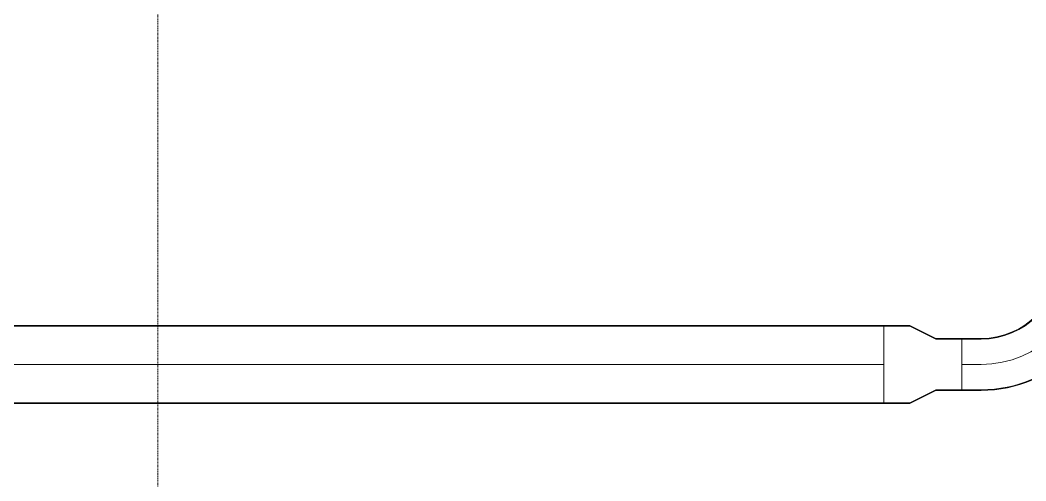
# Model space of a CAD drawing. Header units: inches. Extents: x -956 to 1409, y -1111 to 895.
# Drawn here: x 89.9 to 244.9, y -152.6 to -81.6 of the extents above; entities that cross this region are included whole.
import ezdxf

# ---------------------------------------------------------------- set-up
doc = ezdxf.new("R2010")
doc.units = ezdxf.units.IN
doc.header["$MEASUREMENT"] = 0
doc.linetypes.add('Grid Line 1_4_', pattern=[0.4375, 0.25, -0.0625, 0.0625, -0.0625])
for name, color, linetype, lineweight in [('E-CABL-TRAY', 211, 'Continuous', 9), ('E-CABL-TRAY-CNTR', 211, 'Continuous', 9), ('S-GRID', 1, 'Continuous', 9)]:
    doc.layers.add(name, color=color, linetype=linetype, lineweight=lineweight)

# ---------------------------------------------------------------- blocks, each defined once
blk = doc.blocks.new('18433_1 - AEO NY - CENTRAL_rvt-1-8TH FLOOR TELECOM UNDERFLOOR ROUTING PLAN')
at = {"layer": 'S-GRID', "linetype": 'Grid Line 1_4_'}
blk.add_line((111.15, -529.37), (111.15, 870.85), dxfattribs=at)
blk = doc.blocks.new('Channel Horizontal Bend - Standard-V131-8TH FLOOR TELECOM UNDERFLOOR ROUTING PLAN')
at = {"layer": 'E-CABL-TRAY'}
for p, q in [((-4, 19), (-3.9, 19)), ((-4, 19), (-4, 16)), ((-3.9, 19), (3.9, 19)), ((-3.9, 16), (-3.9, 19)), ((0, 16), (0, 19)), ((3.9, 19), (4, 19)), ((3.9, 19), (3.9, 16)), ((4, 16), (4, 19)), ((-19, 3.9), (-19, 4)), ((-16, 4), (-19, 4)), ((-16, 3.9), (-19, 3.9)), ((-19, 0), (-16, 0)), ((-19, -4), (-19, -3.9)), ((-16, -3.9), (-19, -3.9)), ((-16, -4), (-19, -4))]:
    blk.add_line(p, q, dxfattribs=at)
for radius, end in [(20, 360), (12.1, 360), (19.9, 0), (12, 0), (16, 360)]:
    blk.add_arc((-16, 16), radius, 270, end, dxfattribs=at)
blk = doc.blocks.new('Channel Reducer - Standard-645864-8TH FLOOR TELECOM UNDERFLOOR ROUTING PLAN')
at = {"layer": 'E-CABL-TRAY'}
for p, q in [((8, 6), (4, 4)), ((8, 6), (4, 4)), ((4, 3.9), (8, 5.9)), ((12, 6), (8, 6)), ((12, 6), (8, 6)), ((8, 5.9), (12, 5.9)), ((12, 6), (12, 5.9)), ((12, -6), (12, 6)), ((0, 3.9), (0, 4)), ((4, 4), (0, 4)), ((0, -4), (0, 4)), ((0, 4), (4, 4)), ((4, 3.9), (0, 3.9)), ((0, -4), (0, -3.9)), ((4, -3.9), (0, -3.9)), ((4, -4), (0, -4)), ((4, -4), (0, -4)), ((8, -5.9), (4, -3.9)), ((4, -4), (8, -6)), ((4, -4), (8, -6)), ((12, -5.9), (8, -5.9)), ((8, -6), (12, -6)), ((8, -6), (12, -6)), ((12, -5.9), (12, -6))]:
    blk.add_line(p, q, dxfattribs=at)

msp = doc.modelspace()

# ---------------------------------------------------------------- block references
at = {"lineweight": 5}
msp.add_blockref('18433_1 - AEO NY - CENTRAL_rvt-1-8TH FLOOR TELECOM UNDERFLOOR ROUTING PLAN', (0, 0), dxfattribs=at)

# ---------------------------------------------------------------- next in the draw order: linework, layer by layer
at = {"layer": 'E-CABL-TRAY'}
for p, q in [((223, -128.64), (-15.05, -128.64)), ((223, -128.74), (-15.05, -128.74)), ((223, -128.64), (223, -128.74)), ((223, -140.54), (-15.05, -140.54)), ((223, -140.64), (-15.05, -140.64)), ((223, -140.54), (223, -140.64))]:
    msp.add_line(p, q, dxfattribs=at)
at = {"layer": 'E-CABL-TRAY-CNTR'}
msp.add_line((223, -134.64), (-15.05, -134.64), dxfattribs=at)

# ---------------------------------------------------------------- next in the draw order: block references
at = {"layer": 'E-CABL-TRAY'}
msp.add_blockref('Channel Horizontal Bend - Standard-V131-8TH FLOOR TELECOM UNDERFLOOR ROUTING PLAN', (254, -134.64), dxfattribs=at)
at = {"layer": 'E-CABL-TRAY', "rotation": 180}
msp.add_blockref('Channel Reducer - Standard-645864-8TH FLOOR TELECOM UNDERFLOOR ROUTING PLAN', (235, -134.64), dxfattribs=at)

doc.saveas('drawing.dxf')
